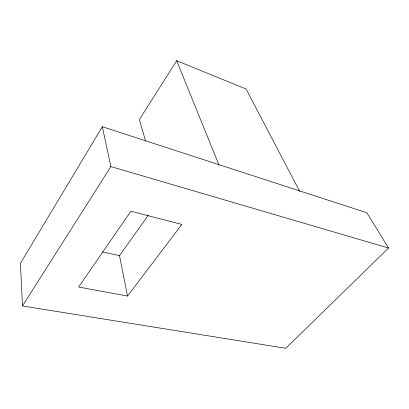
<?xml version="1.0" encoding="UTF-8"?>
<svg xmlns="http://www.w3.org/2000/svg" width="409" height="409" viewBox="0 0 409 409"><rect width="100%" height="100%" fill="white"/><g stroke="black" fill="none" stroke-linecap="round" stroke-linejoin="round"><path stroke-width="0.61" d="M102.322 126.703L20.45 263.35L22.475 305.958L285.758 348.299L388.55 248.033L366.878 212.777L102.322 126.703L110.875 166.575L22.475 305.958M299.72 191.458L246.08 89.009L176.673 60.701L139.382 119.612L145.584 141.1M127.526 296.044L181.847 224.439L130.87 211.218L78.615 287.031L127.526 296.044L119.505 255.651L148.314 215.2M102.224 251.883L119.505 255.651M110.875 166.575L388.55 248.033M176.673 60.701L219.06 165.19"/></g></svg>
